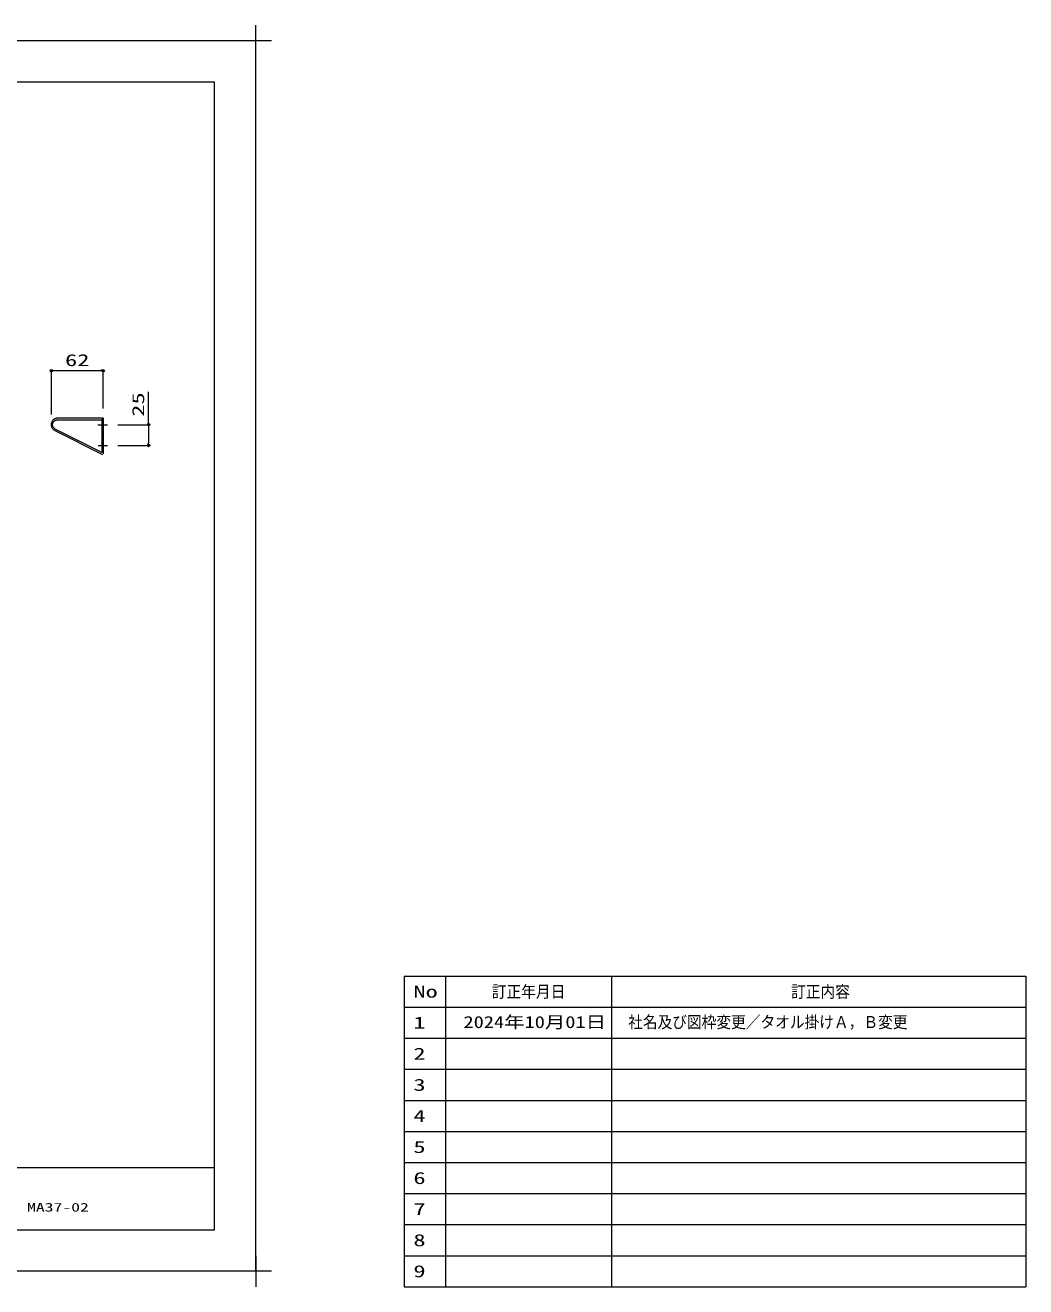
# Model space of a CAD drawing. Units: millimetres on the paper. Extents: x -305 to 305, y -152 to 152.
# Drawn here: x 63.3 to 304.8, y -152.3 to 152.3 of the extents above; entities that cross this region are included whole.
import ezdxf
from ezdxf.enums import TextEntityAlignment as Align

# ---------------------------------------------------------------- set-up
doc = ezdxf.new("R2010")
doc.units = ezdxf.units.MM
doc.linetypes.add('LONG_CHAIN', pattern=[21, 18, -1, 1, -1])
for name, color, linetype, lineweight in [('0-0_0', 7, 'Continuous', 9), ('0-1_VIEW0001', 7, 'Continuous', 9), ('0-2_1図面枠', 7, 'Continuous', 9), ('0-3_図面枠', 3, 'Continuous', 9), ('0-4_DEFPOINTS', 7, 'Continuous', 9)]:
    doc.layers.add(name, color=color, linetype=linetype, lineweight=lineweight)
doc.styles.add('ＭＳ ゴシック', font='')
doc.styles.get('ＭＳ ゴシック').set_extended_font_data('MS Gothic')

# ---------------------------------------------------------------- blocks, each defined once
blk = doc.blocks.new('_ORIGIN')
at = {"layer": '0-0_0'}
blk.add_line((0, 0), (-1, 0), dxfattribs=at)
blk.add_circle((0, 0), 0.5, dxfattribs=at)
blk = doc.blocks.new('グループ-6')
at = {"layer": '0-2_1図面枠'}
for p, q in [((-4200, 2895), (-4200, 3045)), ((4200, 2895), (4200, 3045)), ((-4275, 2970), (-4125, 2970)), ((4275, 2970), (4125, 2970)), ((-4200, -2895), (-4200, -3045)), ((4200, -2895), (4200, -3045)), ((-4275, -2970), (-4125, -2970)), ((4275, -2970), (4125, -2970))]:
    blk.add_line(p, q, dxfattribs=at)

msp = doc.modelspace()

# ---------------------------------------------------------------- linework, layer by layer
at = {"layer": '0-0_0'}
for p, q in [((154.767, -77.252), (154.767, -152.252)), ((154.767, -77.252), (304.767, -77.252)), ((154.767, -77.252), (154.767, -152.252)), ((154.767, -77.252), (304.767, -77.252)), ((164.767, -77.252), (164.767, -152.252)), ((164.767, -77.252), (164.767, -152.252)), ((204.767, -77.252), (204.767, -152.252)), ((204.767, -77.252), (204.767, -152.252)), ((304.767, -77.252), (304.767, -152.252)), ((304.767, -77.252), (304.767, -152.252)), ((154.767, -84.752), (304.767, -84.752)), ((154.767, -84.752), (304.767, -84.752)), ((154.767, -92.252), (304.767, -92.252)), ((154.767, -92.252), (304.767, -92.252)), ((154.767, -99.752), (304.767, -99.752)), ((154.767, -99.752), (304.767, -99.752)), ((154.767, -107.252), (304.767, -107.252)), ((154.767, -107.252), (304.767, -107.252)), ((154.767, -114.752), (304.767, -114.752)), ((154.767, -114.752), (304.767, -114.752)), ((154.767, -122.252), (304.767, -122.252)), ((154.767, -122.252), (304.767, -122.252)), ((154.767, -129.752), (304.767, -129.752)), ((154.767, -129.752), (304.767, -129.752)), ((154.767, -137.252), (304.767, -137.252)), ((154.767, -137.252), (304.767, -137.252)), ((154.767, -144.752), (304.767, -144.752)), ((154.767, -144.752), (304.767, -144.752)), ((154.767, -152.252), (304.767, -152.252)), ((154.767, -152.252), (304.767, -152.252))]:
    msp.add_line(p, q, dxfattribs=at)
at = {"layer": '0-1_VIEW0001'}
for p, q in [((69.637, 58.319), (69.637, 68.891)), ((70.237, 68.891), (81.515, 68.891)), ((82.115, 59.755), (82.115, 68.891)), ((93.102, 55.825), (93.102, 63.794)), ((69.637, 55.779), (69.64, 55.928)), ((69.648, 55.63), (69.637, 55.779)), ((69.64, 55.928), (69.656, 56.078)), ((69.672, 55.484), (69.648, 55.63)), ((69.656, 56.078), (69.685, 56.227)), ((69.709, 55.341), (69.672, 55.484)), ((69.685, 56.227), (69.729, 56.375)), ((69.757, 55.201), (69.709, 55.341)), ((69.729, 56.375), (69.787, 56.52)), ((69.818, 55.066), (69.757, 55.201)), ((69.787, 56.52), (69.846, 56.639)), ((69.891, 54.936), (69.818, 55.066)), ((69.846, 56.639), (69.901, 56.732)), ((69.975, 54.813), (69.891, 54.936)), ((69.901, 56.732), (69.961, 56.82)), ((69.926, 55.789), (69.927, 55.891)), ((69.934, 55.687), (69.926, 55.789)), ((69.927, 55.891), (69.938, 55.994)), ((69.951, 55.586), (69.934, 55.687)), ((69.938, 55.994), (69.957, 56.097)), ((69.976, 55.488), (69.951, 55.586)), ((69.957, 56.097), (69.987, 56.198)), ((69.961, 56.82), (70.026, 56.903)), ((70.07, 54.697), (69.975, 54.813)), ((70.01, 55.392), (69.976, 55.488)), ((69.987, 56.198), (70.026, 56.298)), ((70.052, 55.3), (70.01, 55.392)), ((70.026, 56.903), (70.096, 56.982)), ((70.026, 56.298), (70.067, 56.381)), ((70.102, 55.211), (70.052, 55.3)), ((70.067, 56.381), (70.105, 56.445)), ((70.096, 56.982), (70.17, 57.056)), ((70.16, 55.127), (70.102, 55.211)), ((70.105, 56.445), (70.146, 56.506)), ((70.146, 56.506), (70.191, 56.564)), ((70.226, 55.047), (70.16, 55.127)), ((70.17, 57.056), (70.248, 57.125)), ((70.191, 56.564), (70.239, 56.618)), ((70.299, 54.974), (70.226, 55.047)), ((70.239, 56.618), (70.29, 56.67)), ((70.248, 57.125), (70.331, 57.189)), ((70.29, 56.67), (70.345, 56.717)), ((70.38, 54.906), (70.299, 54.974)), ((70.331, 57.189), (70.417, 57.248)), ((70.345, 56.717), (70.402, 56.762)), ((70.468, 54.846), (70.38, 54.906)), ((70.402, 56.762), (70.461, 56.802)), ((70.417, 57.248), (70.506, 57.301)), ((70.461, 56.802), (70.523, 56.839)), ((70.562, 54.792), (70.468, 54.846)), ((70.506, 57.301), (70.599, 57.349)), ((70.523, 56.839), (70.587, 56.872)), ((70.587, 56.872), (70.654, 56.901)), ((70.599, 57.349), (70.695, 57.391)), ((70.654, 56.901), (70.722, 56.926)), ((70.695, 57.391), (70.793, 57.427)), ((70.722, 56.926), (70.791, 56.946)), ((70.791, 56.946), (70.863, 56.963)), ((70.793, 57.427), (70.894, 57.457)), ((70.863, 56.963), (70.935, 56.974)), ((70.894, 57.457), (70.996, 57.48)), ((70.935, 56.974), (71.009, 56.981)), ((70.996, 57.48), (71.101, 57.498)), ((71.009, 56.981), (71.083, 56.984)), ((71.083, 56.984), (81.796, 56.984)), ((71.101, 57.498), (71.207, 57.508)), ((71.207, 57.508), (71.315, 57.512)), ((71.315, 57.512), (82.015, 57.512)), ((71.323, 57.513), (82.025, 57.513)), ((81.857, 56.984), (81.796, 56.984)), ((81.857, 56.984), (81.858, 56.997)), ((81.857, 49.127), (81.857, 56.984)), ((81.858, 56.997), (81.859, 57.011)), ((81.865, 57.037), (81.869, 57.05)), ((81.869, 57.05), (81.874, 57.063)), ((81.874, 57.063), (81.88, 57.075)), ((81.88, 57.075), (81.887, 57.088)), ((81.887, 57.088), (81.895, 57.1)), ((81.895, 57.1), (81.904, 57.112)), ((81.904, 57.112), (81.913, 57.124)), ((81.913, 57.124), (81.924, 57.135)), ((81.924, 57.135), (81.935, 57.146)), ((81.935, 57.146), (81.947, 57.157)), ((81.947, 57.157), (81.959, 57.168)), ((81.959, 57.168), (81.973, 57.178)), ((81.973, 57.178), (81.987, 57.188)), ((81.987, 57.188), (82.002, 57.198)), ((82.002, 57.198), (82.018, 57.207)), ((82.015, 57.512), (82.016, 57.512)), ((82.015, 57.512), (82.015, 57.512)), ((82.015, 57.512), (82.015, 57.512)), ((82.016, 57.512), (82.017, 57.512)), ((82.016, 57.512), (82.016, 57.512)), ((82.017, 57.512), (82.018, 57.512)), ((82.018, 57.512), (82.019, 57.512)), ((82.018, 57.207), (82.035, 57.215)), ((82.019, 57.512), (82.021, 57.512)), ((82.021, 57.512), (82.022, 57.513)), ((82.022, 57.513), (82.024, 57.513)), ((82.024, 57.513), (82.025, 57.513)), ((82.025, 57.513), (82.027, 57.513)), ((82.027, 57.513), (82.029, 57.513)), ((82.029, 57.513), (82.031, 57.512)), ((82.031, 57.512), (82.034, 57.512)), ((82.034, 57.512), (82.036, 57.512)), ((82.035, 57.215), (82.115, 57.215)), ((82.036, 57.512), (82.039, 57.512)), ((82.039, 57.512), (82.041, 57.512)), ((82.041, 57.512), (82.044, 57.512)), ((82.109, 57.383), (82.044, 57.512)), ((82.109, 57.383), (82.109, 57.379)), ((82.109, 57.379), (82.11, 57.375)), ((82.11, 57.375), (82.11, 57.371)), ((82.11, 57.371), (82.111, 57.367)), ((82.111, 57.367), (82.111, 57.363)), ((82.111, 57.363), (82.112, 57.359)), ((82.112, 57.359), (82.112, 57.355)), ((82.112, 57.355), (82.112, 57.351)), ((82.112, 57.351), (82.113, 57.346)), ((82.113, 57.346), (82.113, 57.342)), ((82.113, 57.342), (82.113, 57.338)), ((82.113, 57.338), (82.113, 57.334)), ((82.113, 57.334), (82.113, 57.33)), ((82.113, 57.33), (82.114, 57.326)), ((82.114, 57.326), (82.114, 57.322)), ((82.114, 57.322), (82.114, 57.318)), ((82.114, 57.318), (82.114, 57.313)), ((82.114, 57.313), (82.114, 57.309)), ((82.114, 57.309), (82.114, 57.305)), ((82.114, 57.305), (82.114, 57.301)), ((82.114, 57.301), (82.114, 57.298)), ((82.114, 57.298), (82.114, 57.295)), ((82.114, 57.295), (82.114, 57.292)), ((82.114, 57.292), (82.114, 57.288)), ((82.114, 57.288), (82.114, 57.285)), ((82.114, 57.285), (82.114, 57.281)), ((82.114, 57.281), (82.114, 57.277)), ((82.114, 57.277), (82.114, 57.273)), ((82.114, 57.273), (82.114, 57.269)), ((82.114, 57.269), (82.114, 57.264)), ((82.114, 57.264), (82.114, 57.26)), ((82.114, 57.26), (82.115, 57.255)), ((82.115, 57.255), (82.115, 57.251)), ((82.115, 57.251), (82.115, 57.246)), ((82.115, 57.246), (82.115, 57.241)), ((82.115, 57.241), (82.115, 57.236)), ((82.115, 57.236), (82.115, 57.231)), ((82.115, 57.231), (82.115, 57.226)), ((82.115, 57.226), (82.115, 57.221)), ((82.115, 57.221), (82.115, 57.215)), ((82.115, 57.215), (82.115, 48.811)), ((85.7, 55.825), (93.102, 55.825)), ((93.102, 55.225), (93.102, 51.426)), ((70.176, 54.59), (70.07, 54.697)), ((70.293, 54.491), (70.176, 54.59)), ((70.42, 54.402), (70.293, 54.491)), ((70.558, 54.324), (70.42, 54.402)), ((81.796, 49.127), (70.562, 54.792)), ((82.015, 48.545), (70.564, 54.32)), ((85.7, 50.826), (93.102, 50.826))]:
    msp.add_line(p, q, dxfattribs=at)
at = {"layer": '0-1_VIEW0001', "linetype": 'LONG_CHAIN'}
for p, q in [((80.807, 55.825), (83.16, 55.825)), ((80.926, 50.826), (83.16, 50.826))]:
    msp.add_line(p, q, dxfattribs=at)
at = {"layer": '0-1_VIEW0001'}
msp.add_lwpolyline([(81.859, 57.011), (81.861, 57.024), (81.865, 57.037)], dxfattribs=at)
at = {"layer": '0-3_図面枠'}
msp.add_line((-291.017, -123.498), (108.983, -123.498), dxfattribs=at)
msp.add_lwpolyline([(-291.017, -138.498), (108.983, -138.498), (108.983, 138.502), (-291.017, 138.502)], close=True, dxfattribs=at)
at = {"layer": '0-4_DEFPOINTS'}
for p, q in [((118.983, 148.502), (-301.017, 148.502)), ((118.983, -148.498), (118.983, 148.502)), ((118.983, -148.498), (-301.017, -148.498))]:
    msp.add_line(p, q, dxfattribs=at)

# ---------------------------------------------------------------- block references
at = {"layer": '0-1_VIEW0001', "xscale": 0.6, "yscale": 0.6}
for p, rotation in [((69.637, 68.891), 180), ((93.102, 55.825), 90), ((93.102, 50.826), 270)]:
    msp.add_blockref('_ORIGIN', p, dxfattribs=dict(at, rotation=rotation))
msp.add_blockref('_ORIGIN', (82.115, 68.891), dxfattribs=at)
at = {"layer": '0-2_1図面枠', "xscale": 0.05, "yscale": 0.05}
msp.add_blockref('グループ-6', (-91.017, 0.002), dxfattribs=at)
msp.add_blockref('グループ-6', (-91.017, 0.002), dxfattribs=at)

# ---------------------------------------------------------------- texts
at = {"layer": '0-1_VIEW0001', "style": 'ＭＳ ゴシック', "width": 1.5}
msp.add_text('62', height=2.889, dxfattribs=at).set_placement((72.934, 69.1), align=Align.BOTTOM_LEFT)
msp.add_text('25', height=2.889, rotation=90, dxfattribs=at).set_placement((92.893, 57.748), align=Align.BOTTOM_LEFT)
at = {"layer": '0-2_1図面枠', "style": 'ＭＳ ゴシック', "width": 1.5}
msp.add_text('MA37-02', height=2.089, dxfattribs=at).set_placement((63.761, -134.737), align=Align.BOTTOM_LEFT)
at = {"layer": '0-3_図面枠', "style": 'ＭＳ ゴシック'}
for s, height, width, p in [('訂正年月日', 2.889, 0.9, (175.924, -83.321)), ('訂正年月日', 2.889, 0.9, (175.924, -83.321)), ('訂正内容', 2.889, 0.9, (248.147, -83.321)), ('訂正内容', 2.889, 0.9, (248.147, -83.321)), ('No', 2.889, 1.5, (156.995, -83.321)), ('No', 2.889, 1.5, (156.995, -83.321)), ('1', 2.889, 1.5, (156.995, -90.821)), ('1', 2.889, 1.5, (156.995, -90.821)), ('2024年10月01日', 2.886, 1.25, (169.082, -90.666)), ('社名及び図枠変更／タオル掛けＡ，Ｂ変更', 2.889, 0.9, (208.834, -90.666)), ('2', 2.889, 1.5, (156.995, -98.321)), ('2', 2.889, 1.5, (156.995, -98.321)), ('3', 2.889, 1.5, (156.995, -105.821)), ('3', 2.889, 1.5, (156.995, -105.821)), ('4', 2.889, 1.5, (156.995, -113.321)), ('4', 2.889, 1.5, (156.995, -113.321)), ('5', 2.889, 1.5, (156.995, -120.821)), ('5', 2.889, 1.5, (156.995, -120.821)), ('6', 2.889, 1.5, (156.995, -128.321)), ('6', 2.889, 1.5, (156.995, -128.321)), ('7', 2.889, 1.5, (156.995, -135.821)), ('7', 2.889, 1.5, (156.995, -135.821)), ('8', 2.889, 1.5, (156.995, -143.321)), ('8', 2.889, 1.5, (156.995, -143.321)), ('9', 2.889, 1.5, (156.995, -150.821)), ('9', 2.889, 1.5, (156.995, -150.821))]:
    msp.add_text(s, height=height, dxfattribs=dict(at, width=width)).set_placement(p, align=Align.BOTTOM_LEFT)

doc.saveas('drawing.dxf')
